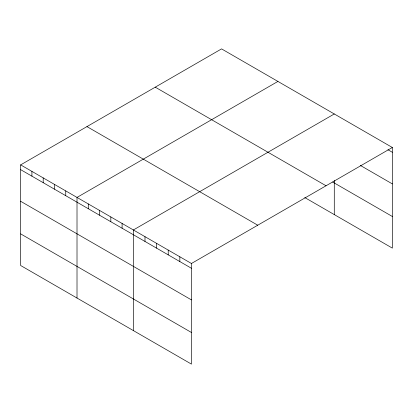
<?xml version="1.0" encoding="UTF-8"?>
<svg xmlns="http://www.w3.org/2000/svg" width="413" height="413" viewBox="0 0 413 413"><rect width="100%" height="100%" fill="white"/><g stroke="black" fill="none" stroke-linecap="round" stroke-linejoin="round"><path stroke-width="0.62" d="M20.65 164.88L191.441 263.489L191.441 364.111L20.65 265.507L20.65 164.88L221.559 48.889L392.35 147.493L392.35 248.12L304.758 197.548M277.918 81.428L77.009 197.419L77.009 298.047M334.282 113.967L133.373 229.964L133.373 330.586M191.441 263.489L392.35 147.493M387.926 149.718L392.35 152.273M360.275 165.386L392.35 183.904M332.671 182.035L392.35 216.489M155.257 87.169L326.048 185.773M86.952 126.605L257.743 225.209M20.65 169.66L191.441 268.269M20.65 201.291L191.441 299.895M20.65 233.877L191.441 332.48M334.282 180.455L334.282 214.595M179.831 256.783L179.831 261.563M168.215 250.077L168.215 254.857M156.599 243.371L156.599 248.151M144.989 236.664L144.989 241.445M122.098 223.454L122.098 228.234M110.829 216.944L110.829 221.724M99.554 210.439L99.554 215.219M88.284 203.929L88.284 208.71M65.739 190.914L65.739 195.695M54.464 184.404L54.464 189.185M43.195 177.9L43.195 182.675M31.92 171.39L31.92 176.17"/></g></svg>
